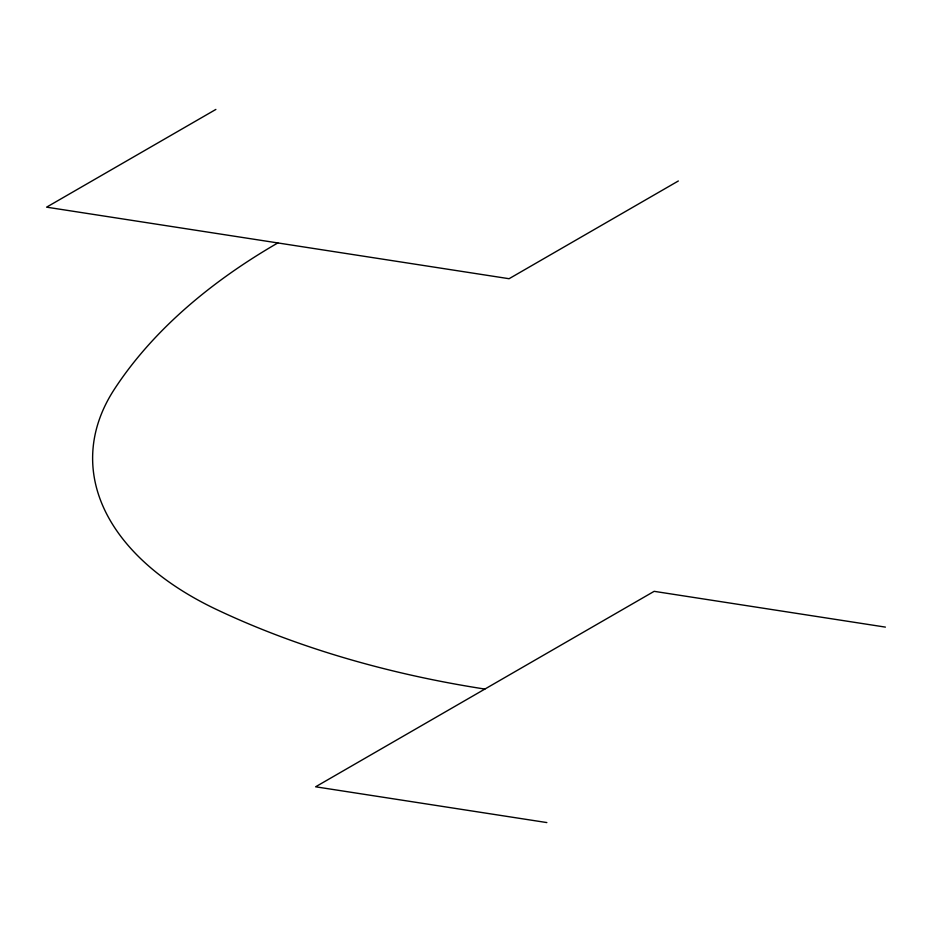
<?xml version="1.0" encoding="UTF-8"?>
<svg xmlns="http://www.w3.org/2000/svg" width="932" height="932" viewBox="0 0 932 932"><rect width="100%" height="100%" fill="white"/><g stroke="black" fill="none" stroke-linecap="round" stroke-linejoin="round"><path stroke-width="1.4" d="M215.875 109.428L46.6 207.16L509.07 278.715L678.345 180.983M885.4 627.108L654.159 591.331L315.61 786.794L546.851 822.572M277.841 242.937A714.879 412.725 0 0 0 114.415 389.18A339.003 195.72 0 0 0 216.713 609.586A714.879 412.725 0 0 0 484.885 689.063"/></g></svg>
